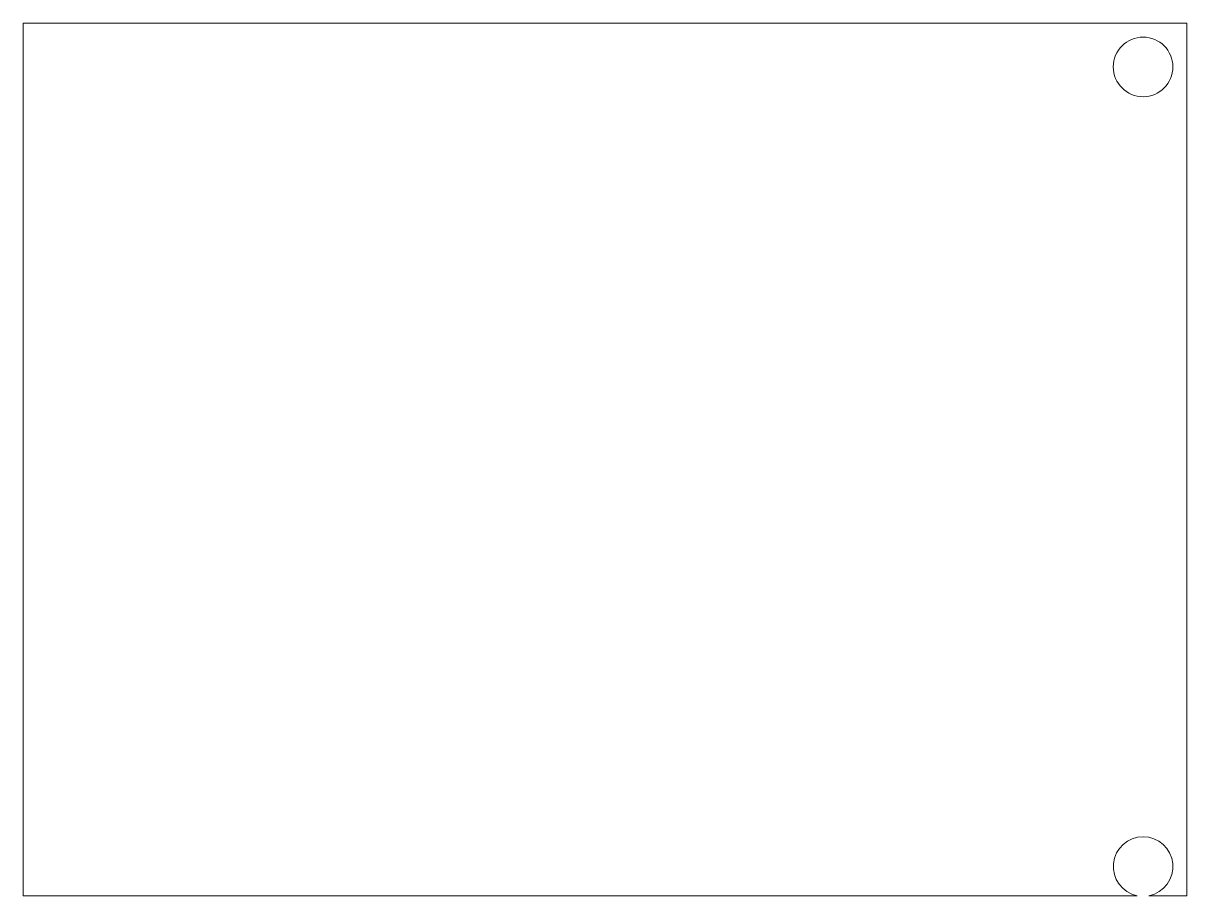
# Model space of a CAD drawing. Header units: millimetres. Extents: x 21 to 421, y 188 to 488.
import ezdxf

# ---------------------------------------------------------------- set-up
doc = ezdxf.new("R2010")
doc.units = ezdxf.units.MM

msp = doc.modelspace()

# ---------------------------------------------------------------- linework, layer by layer
at = {"color": 7, "linetype": 'Continuous', "lineweight": 18}
for p, q in [((421.42, 488.33), (21.42, 488.33)), ((21.42, 488.33), (21.42, 188.33)), ((421.42, 188.33), (421.42, 488.33)), ((21.42, 188.33), (404.41, 188.33)), ((408.44, 188.33), (421.42, 188.33))]:
    msp.add_line(p, q, dxfattribs=at)
msp.add_circle((406.42, 473.33), 10.25, dxfattribs=at)
msp.add_arc((406.42, 198.38), 10.25, 281.337, 258.663, dxfattribs=at)

doc.saveas('drawing.dxf')
